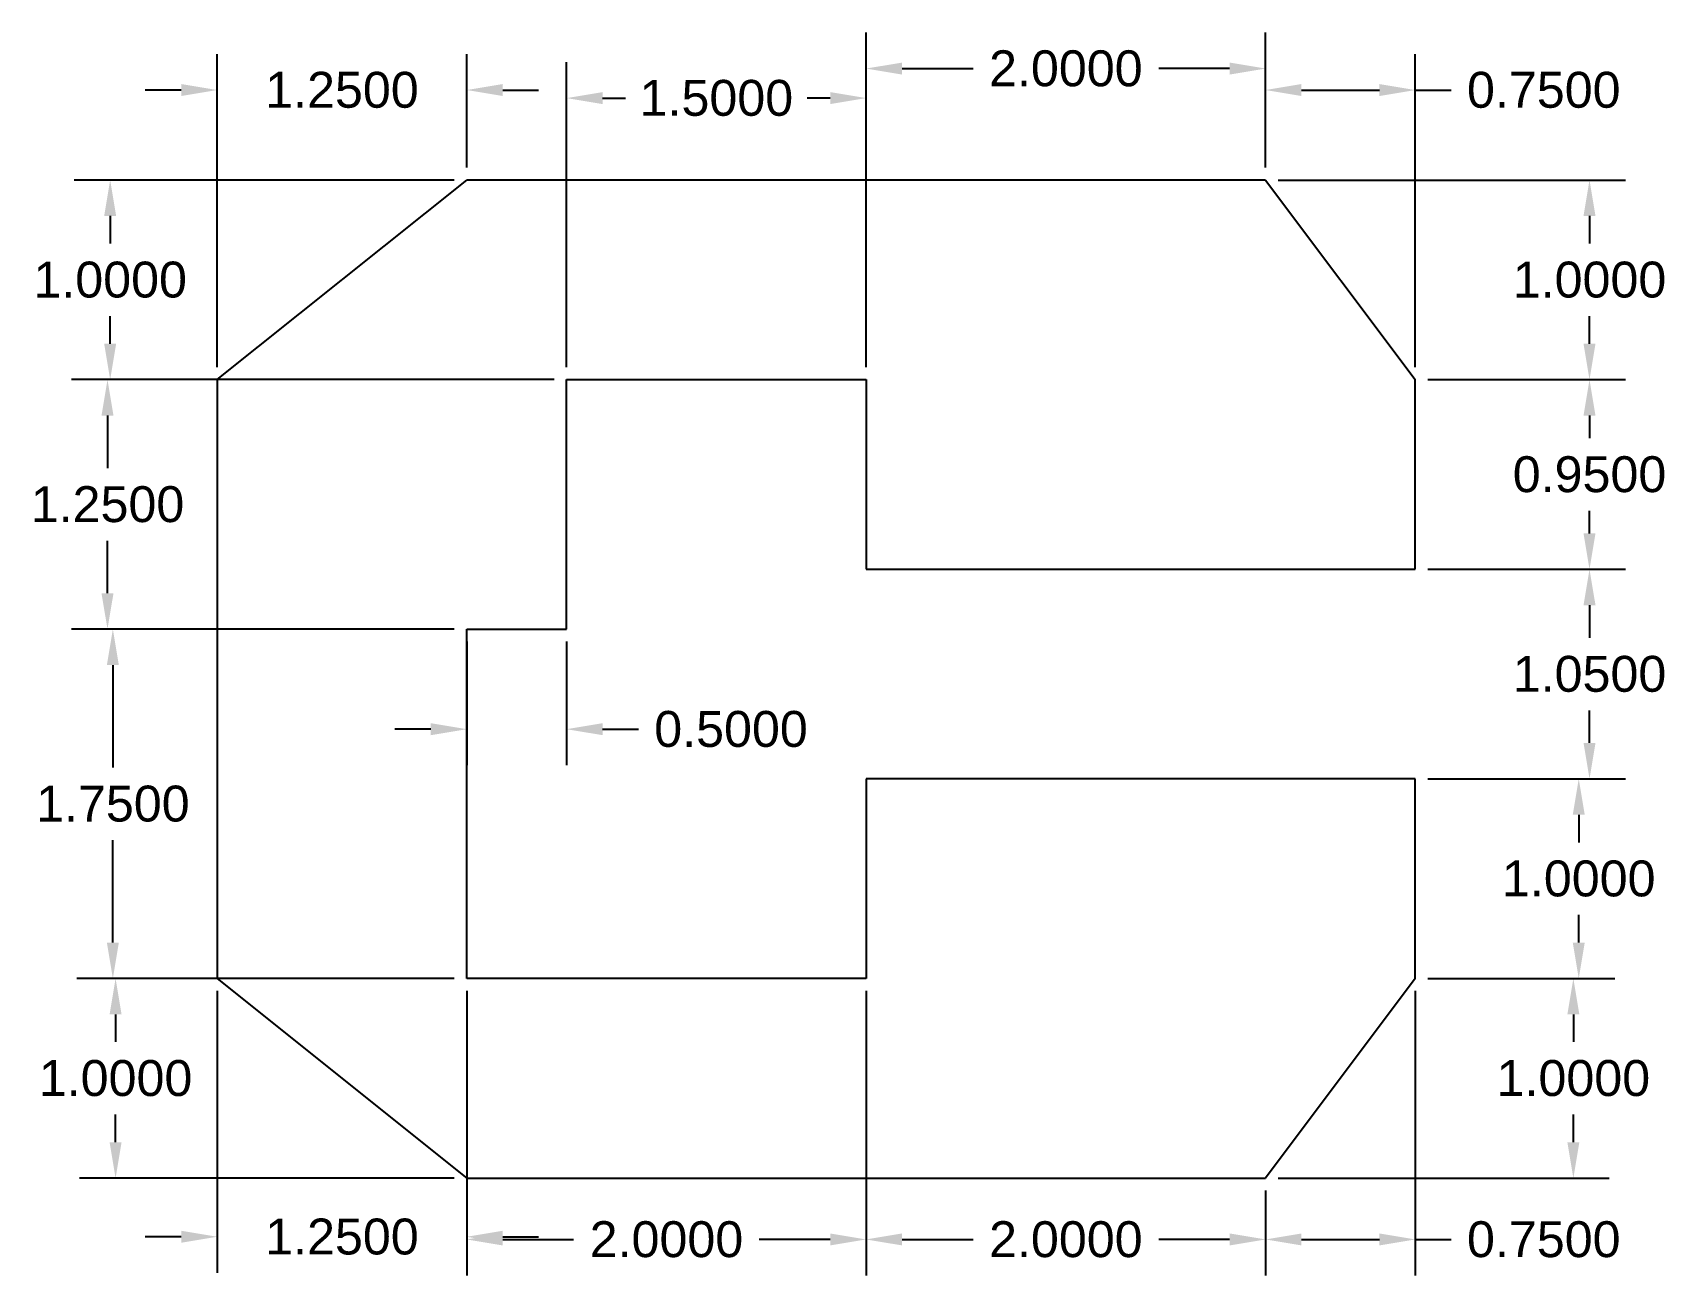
# Model space of a CAD drawing. Header units: inches. Extents: x 5.15 to 13.32, y 16.59 to 22.81.
import ezdxf

# ---------------------------------------------------------------- set-up
doc = ezdxf.new("R2010")
doc.units = ezdxf.units.IN
doc.header["$MEASUREMENT"] = 0
doc.styles.get("Standard").update_dxf_attribs({"font": 'arial.ttf'})
doc.dimstyles.get("Standard").update_dxf_attribs({"dimtxt": 0.18, "dimasz": 0.18, "dimexe": 0.18, "dimexo": 0.0625, "dimgap": 0.09, "dimtad": 0, "dimtih": 1, "dimtoh": 1, "dimdec": 4, "dimzin": 0, "dimdsep": 46, "dimtxsty": 'Standard', "dimcen": 0.09, "dimadec": 0, "dimazin": 0, "dimtfac": 1, "dimtdec": 4, "dimtofl": 0, "dimtmove": 0, "dimatfit": 3, "dimfxl": 1, "dimtolj": 1, "dimtzin": 0, "dimarcsym": 0})

# ---------------------------------------------------------------- blocks, each defined once
blk = doc.blocks.new('*D2')
at = {"color": 0, "lineweight": -2, "transparency": 16777216}
for p, q in [((7.8225, 21.1355), (7.8225, 22.6634)), ((9.3225, 21.1355), (9.3225, 22.6634)), ((8.0025, 22.4834), (8.1176, 22.4834)), ((9.1425, 22.4834), (9.0273, 22.4834))]:
    blk.add_line(p, q, dxfattribs=at)
at = {"color": 0, "transparency": 16777216}
for points in [[(8.0025, 22.5134), (8.0025, 22.4534), (7.8225, 22.4834)], [(9.1425, 22.5134), (9.1425, 22.4534), (9.3225, 22.4834)]]:
    blk.add_solid(points, dxfattribs=at)
at = {"layer": 'Defpoints', "color": 0, "transparency": 16777216}
for p in [(9.3225, 22.4834), (7.8225, 21.073), (9.3225, 21.073)]:
    blk.add_point(p, dxfattribs=at)
at = {"color": 0, "transparency": 16777216, "insert": (8.5725, 22.4834), "char_height": 0.18, "attachment_point": 5}
blk.add_mtext('\\A1;1.5000', dxfattribs=at)
blk = doc.blocks.new('*D3')
at = {"color": 0, "lineweight": -2, "transparency": 16777216}
for p, q in [((9.3225, 21.1355), (9.3225, 22.8114)), ((11.3225, 22.1355), (11.3225, 22.8114)), ((9.5025, 22.6314), (9.8576, 22.6314)), ((11.1425, 22.6314), (10.7873, 22.6314))]:
    blk.add_line(p, q, dxfattribs=at)
at = {"color": 0, "transparency": 16777216}
for points in [[(9.5025, 22.6614), (9.5025, 22.6014), (9.3225, 22.6314)], [(11.1425, 22.6614), (11.1425, 22.6014), (11.3225, 22.6314)]]:
    blk.add_solid(points, dxfattribs=at)
at = {"layer": 'Defpoints', "color": 0, "transparency": 16777216}
for p in [(11.3225, 22.6314), (11.3225, 22.073), (9.3225, 21.073)]:
    blk.add_point(p, dxfattribs=at)
at = {"color": 0, "transparency": 16777216, "insert": (10.3225, 22.6314), "char_height": 0.18, "attachment_point": 5}
blk.add_mtext('\\A1;2.0000', dxfattribs=at)
blk = doc.blocks.new('*D4')
at = {"color": 0, "lineweight": -2, "transparency": 16777216}
for p, q in [((11.3225, 22.1355), (11.3225, 22.7038)), ((12.0725, 21.1355), (12.0725, 22.7038)), ((11.5025, 22.5238), (11.8925, 22.5238)), ((12.0725, 22.5238), (12.2525, 22.5238))]:
    blk.add_line(p, q, dxfattribs=at)
at = {"color": 0, "transparency": 16777216}
for points in [[(11.5025, 22.5538), (11.5025, 22.4938), (11.3225, 22.5238)], [(11.8925, 22.5538), (11.8925, 22.4938), (12.0725, 22.5238)]]:
    blk.add_solid(points, dxfattribs=at)
at = {"layer": 'Defpoints', "color": 0, "transparency": 16777216}
for p in [(12.0725, 22.5238), (11.3225, 22.073), (12.0725, 21.073)]:
    blk.add_point(p, dxfattribs=at)
at = {"color": 0, "transparency": 16777216, "insert": (12.7158, 22.5238), "char_height": 0.18, "attachment_point": 5}
blk.add_mtext('\\A1;0.7500', dxfattribs=at)
blk = doc.blocks.new('*D5')
at = {"color": 0, "lineweight": -2, "transparency": 16777216}
for p, q in [((12.135, 21.073), (13.1248, 21.073)), ((12.9448, 20.893), (12.9448, 20.7799)), ((12.9448, 20.303), (12.9448, 20.4161)), ((12.135, 20.123), (13.1248, 20.123))]:
    blk.add_line(p, q, dxfattribs=at)
at = {"color": 0, "transparency": 16777216}
for points in [[(12.9148, 20.893), (12.9748, 20.893), (12.9448, 21.073)], [(12.9148, 20.303), (12.9748, 20.303), (12.9448, 20.123)]]:
    blk.add_solid(points, dxfattribs=at)
at = {"layer": 'Defpoints', "color": 0, "transparency": 16777216}
for p in [(12.0725, 21.073), (12.0725, 20.123), (12.9448, 20.123)]:
    blk.add_point(p, dxfattribs=at)
at = {"color": 0, "transparency": 16777216, "insert": (12.9448, 20.598), "char_height": 0.18, "attachment_point": 5}
blk.add_mtext('\\A1;0.9500', dxfattribs=at)
blk = doc.blocks.new('*D6')
at = {"color": 0, "lineweight": -2, "transparency": 16777216}
for p, q in [((12.135, 20.123), (13.1248, 20.123)), ((12.9448, 19.943), (12.9448, 19.7799)), ((12.9448, 19.253), (12.9448, 19.4161)), ((12.135, 19.073), (13.1248, 19.073))]:
    blk.add_line(p, q, dxfattribs=at)
at = {"color": 0, "transparency": 16777216}
for points in [[(12.9148, 19.943), (12.9748, 19.943), (12.9448, 20.123)], [(12.9148, 19.253), (12.9748, 19.253), (12.9448, 19.073)]]:
    blk.add_solid(points, dxfattribs=at)
at = {"layer": 'Defpoints', "color": 0, "transparency": 16777216}
for p in [(12.0725, 20.123), (12.0725, 19.073), (12.9448, 19.073)]:
    blk.add_point(p, dxfattribs=at)
at = {"color": 0, "transparency": 16777216, "insert": (12.9448, 19.598), "char_height": 0.18, "attachment_point": 5}
blk.add_mtext('\\A1;1.0500', dxfattribs=at)
blk = doc.blocks.new('*D7')
at = {"color": 0, "lineweight": -2, "transparency": 16777216}
for p, q in [((12.135, 19.073), (13.0709, 19.073)), ((12.8909, 18.893), (12.8909, 18.7549)), ((12.8909, 18.253), (12.8909, 18.3911)), ((12.135, 18.073), (13.0709, 18.073))]:
    blk.add_line(p, q, dxfattribs=at)
at = {"color": 0, "transparency": 16777216}
for points in [[(12.8609, 18.893), (12.9209, 18.893), (12.8909, 19.073)], [(12.8609, 18.253), (12.9209, 18.253), (12.8909, 18.073)]]:
    blk.add_solid(points, dxfattribs=at)
at = {"layer": 'Defpoints', "color": 0, "transparency": 16777216}
for p in [(12.0725, 19.073), (12.0725, 18.073), (12.8909, 18.073)]:
    blk.add_point(p, dxfattribs=at)
at = {"color": 0, "transparency": 16777216, "insert": (12.8909, 18.573), "char_height": 0.18, "attachment_point": 5}
blk.add_mtext('\\A1;1.0000', dxfattribs=at)
blk = doc.blocks.new('*D8')
at = {"color": 0, "lineweight": -2, "transparency": 16777216}
for p, q in [((12.135, 18.073), (13.0439, 18.073)), ((12.8639, 17.893), (12.8639, 17.7549)), ((12.8639, 17.253), (12.8639, 17.3911)), ((11.385, 17.073), (13.0439, 17.073))]:
    blk.add_line(p, q, dxfattribs=at)
at = {"color": 0, "transparency": 16777216}
for points in [[(12.8339, 17.893), (12.8939, 17.893), (12.8639, 18.073)], [(12.8339, 17.253), (12.8939, 17.253), (12.8639, 17.073)]]:
    blk.add_solid(points, dxfattribs=at)
at = {"layer": 'Defpoints', "color": 0, "transparency": 16777216}
for p in [(12.0725, 18.073), (12.8639, 18.073), (11.3225, 17.073)]:
    blk.add_point(p, dxfattribs=at)
at = {"color": 0, "transparency": 16777216, "insert": (12.8639, 17.573), "char_height": 0.18, "attachment_point": 5}
blk.add_mtext('\\A1;1.0000', dxfattribs=at)
blk = doc.blocks.new('*D9')
at = {"color": 0, "lineweight": -2, "transparency": 16777216}
for p, q in [((11.385, 22.073), (13.1248, 22.073)), ((12.9448, 21.893), (12.9448, 21.7549)), ((12.9448, 21.253), (12.9448, 21.3911)), ((12.135, 21.073), (13.1248, 21.073))]:
    blk.add_line(p, q, dxfattribs=at)
at = {"color": 0, "transparency": 16777216}
for points in [[(12.9148, 21.893), (12.9748, 21.893), (12.9448, 22.073)], [(12.9148, 21.253), (12.9748, 21.253), (12.9448, 21.073)]]:
    blk.add_solid(points, dxfattribs=at)
at = {"layer": 'Defpoints', "color": 0, "transparency": 16777216}
for p in [(11.3225, 22.073), (12.0725, 21.073), (12.9448, 21.073)]:
    blk.add_point(p, dxfattribs=at)
at = {"color": 0, "transparency": 16777216, "insert": (12.9448, 21.573), "char_height": 0.18, "attachment_point": 5}
blk.add_mtext('\\A1;1.0000', dxfattribs=at)
blk = doc.blocks.new('*D10')
at = {"color": 0, "lineweight": -2, "transparency": 16777216}
for p, q in [((12.0725, 18.0105), (12.0725, 16.5857)), ((11.3225, 17.0105), (11.3225, 16.5857)), ((11.5025, 16.7657), (11.8925, 16.7657)), ((12.0725, 16.7657), (12.2525, 16.7657))]:
    blk.add_line(p, q, dxfattribs=at)
at = {"color": 0, "transparency": 16777216}
for points in [[(11.5025, 16.7957), (11.5025, 16.7357), (11.3225, 16.7657)], [(11.8925, 16.7957), (11.8925, 16.7357), (12.0725, 16.7657)]]:
    blk.add_solid(points, dxfattribs=at)
at = {"layer": 'Defpoints', "color": 0, "transparency": 16777216}
for p in [(12.0725, 18.073), (11.3225, 17.073), (11.3225, 16.7657)]:
    blk.add_point(p, dxfattribs=at)
at = {"color": 0, "transparency": 16777216, "insert": (12.7158, 16.7657), "char_height": 0.18, "attachment_point": 5}
blk.add_mtext('\\A1;0.7500', dxfattribs=at)
blk = doc.blocks.new('*D11')
at = {"color": 0, "lineweight": -2, "transparency": 16777216}
for p, q in [((9.3225, 18.0105), (9.3225, 16.5857)), ((11.3225, 17.0105), (11.3225, 16.5857)), ((9.5025, 16.7657), (9.8576, 16.7657)), ((11.1425, 16.7657), (10.7873, 16.7657))]:
    blk.add_line(p, q, dxfattribs=at)
at = {"color": 0, "transparency": 16777216}
for points in [[(9.5025, 16.7957), (9.5025, 16.7357), (9.3225, 16.7657)], [(11.1425, 16.7957), (11.1425, 16.7357), (11.3225, 16.7657)]]:
    blk.add_solid(points, dxfattribs=at)
at = {"layer": 'Defpoints', "color": 0, "transparency": 16777216}
for p in [(9.3225, 18.073), (11.3225, 17.073), (9.3225, 16.7657)]:
    blk.add_point(p, dxfattribs=at)
at = {"color": 0, "transparency": 16777216, "insert": (10.3225, 16.7657), "char_height": 0.18, "attachment_point": 5}
blk.add_mtext('\\A1;2.0000', dxfattribs=at)
blk = doc.blocks.new('*D12')
at = {"color": 0, "lineweight": -2, "transparency": 16777216}
for p, q in [((7.3225, 18.0105), (7.3225, 16.5857)), ((9.3225, 18.0105), (9.3225, 16.5857)), ((7.5025, 16.7657), (7.8576, 16.7657)), ((9.1425, 16.7657), (8.7873, 16.7657))]:
    blk.add_line(p, q, dxfattribs=at)
at = {"color": 0, "transparency": 16777216}
for points in [[(7.5025, 16.7957), (7.5025, 16.7357), (7.3225, 16.7657)], [(9.1425, 16.7957), (9.1425, 16.7357), (9.3225, 16.7657)]]:
    blk.add_solid(points, dxfattribs=at)
at = {"layer": 'Defpoints', "color": 0, "transparency": 16777216}
for p in [(7.3225, 18.073), (9.3225, 18.073), (7.3225, 16.7657)]:
    blk.add_point(p, dxfattribs=at)
at = {"color": 0, "transparency": 16777216, "insert": (8.3225, 16.7657), "char_height": 0.18, "attachment_point": 5}
blk.add_mtext('\\A1;2.0000', dxfattribs=at)
blk = doc.blocks.new('*D13')
at = {"color": 0, "lineweight": -2, "transparency": 16777216}
for p, q in [((6.0725, 18.0105), (6.0725, 16.5991)), ((7.3225, 18.0105), (7.3225, 16.5991)), ((5.8925, 16.7791), (5.7125, 16.7791)), ((7.5025, 16.7791), (7.6825, 16.7791))]:
    blk.add_line(p, q, dxfattribs=at)
at = {"color": 0, "transparency": 16777216}
for points in [[(5.8925, 16.8091), (5.8925, 16.7491), (6.0725, 16.7791)], [(7.5025, 16.8091), (7.5025, 16.7491), (7.3225, 16.7791)]]:
    blk.add_solid(points, dxfattribs=at)
at = {"layer": 'Defpoints', "color": 0, "transparency": 16777216}
for p in [(6.0725, 18.073), (7.3225, 18.073), (7.3225, 16.7791)]:
    blk.add_point(p, dxfattribs=at)
at = {"color": 0, "transparency": 16777216, "insert": (6.6975, 16.7791), "char_height": 0.18, "attachment_point": 5}
blk.add_mtext('\\A1;1.2500', dxfattribs=at)
blk = doc.blocks.new('*D14')
at = {"color": 0, "lineweight": -2, "transparency": 16777216}
for p, q in [((6.01, 18.073), (5.3839, 18.073)), ((5.5639, 17.893), (5.5639, 17.7549)), ((5.5639, 17.253), (5.5639, 17.3911)), ((7.26, 17.073), (5.3839, 17.073))]:
    blk.add_line(p, q, dxfattribs=at)
at = {"color": 0, "transparency": 16777216}
for points in [[(5.5339, 17.893), (5.5939, 17.893), (5.5639, 18.073)], [(5.5339, 17.253), (5.5939, 17.253), (5.5639, 17.073)]]:
    blk.add_solid(points, dxfattribs=at)
at = {"layer": 'Defpoints', "color": 0, "transparency": 16777216}
for p in [(5.5639, 18.073), (6.0725, 18.073), (7.3225, 17.073)]:
    blk.add_point(p, dxfattribs=at)
at = {"color": 0, "transparency": 16777216, "insert": (5.5639, 17.573), "char_height": 0.18, "attachment_point": 5}
blk.add_mtext('\\A1;1.0000', dxfattribs=at)
blk = doc.blocks.new('*D15')
at = {"color": 0, "lineweight": -2, "transparency": 16777216}
for p, q in [((7.26, 19.823), (5.3704, 19.823)), ((5.5504, 19.643), (5.5504, 19.1299)), ((5.5504, 18.253), (5.5504, 18.7661)), ((7.26, 18.073), (5.3704, 18.073))]:
    blk.add_line(p, q, dxfattribs=at)
at = {"color": 0, "transparency": 16777216}
for points in [[(5.5204, 19.643), (5.5804, 19.643), (5.5504, 19.823)], [(5.5204, 18.253), (5.5804, 18.253), (5.5504, 18.073)]]:
    blk.add_solid(points, dxfattribs=at)
at = {"layer": 'Defpoints', "color": 0, "transparency": 16777216}
for p in [(5.5504, 19.823), (7.3225, 19.823), (7.3225, 18.073)]:
    blk.add_point(p, dxfattribs=at)
at = {"color": 0, "transparency": 16777216, "insert": (5.5504, 18.948), "char_height": 0.18, "attachment_point": 5}
blk.add_mtext('\\A1;1.7500', dxfattribs=at)
blk = doc.blocks.new('*D16')
at = {"color": 0, "lineweight": -2, "transparency": 16777216}
for p, q in [((7.76, 21.073), (5.3435, 21.073)), ((5.5235, 20.893), (5.5235, 20.6299)), ((5.5235, 20.003), (5.5235, 20.2661)), ((7.26, 19.823), (5.3435, 19.823))]:
    blk.add_line(p, q, dxfattribs=at)
at = {"color": 0, "transparency": 16777216}
for points in [[(5.4935, 20.893), (5.5535, 20.893), (5.5235, 21.073)], [(5.4935, 20.003), (5.5535, 20.003), (5.5235, 19.823)]]:
    blk.add_solid(points, dxfattribs=at)
at = {"layer": 'Defpoints', "color": 0, "transparency": 16777216}
for p in [(5.5235, 21.073), (7.8225, 21.073), (7.3225, 19.823)]:
    blk.add_point(p, dxfattribs=at)
at = {"color": 0, "transparency": 16777216, "insert": (5.5235, 20.448), "char_height": 0.18, "attachment_point": 5}
blk.add_mtext('\\A1;1.2500', dxfattribs=at)
blk = doc.blocks.new('*D17')
at = {"color": 0, "lineweight": -2, "transparency": 16777216}
for p, q in [((7.26, 22.073), (5.3569, 22.073)), ((5.5369, 21.893), (5.5369, 21.7549)), ((5.5369, 21.253), (5.5369, 21.3911)), ((6.01, 21.073), (5.3569, 21.073))]:
    blk.add_line(p, q, dxfattribs=at)
at = {"color": 0, "transparency": 16777216}
for points in [[(5.5069, 21.893), (5.5669, 21.893), (5.5369, 22.073)], [(5.5069, 21.253), (5.5669, 21.253), (5.5369, 21.073)]]:
    blk.add_solid(points, dxfattribs=at)
at = {"layer": 'Defpoints', "color": 0, "transparency": 16777216}
for p in [(7.3225, 22.073), (5.5369, 21.073), (6.0725, 21.073)]:
    blk.add_point(p, dxfattribs=at)
at = {"color": 0, "transparency": 16777216, "insert": (5.5369, 21.573), "char_height": 0.18, "attachment_point": 5}
blk.add_mtext('\\A1;1.0000', dxfattribs=at)
blk = doc.blocks.new('*D18')
at = {"color": 0, "lineweight": -2, "transparency": 16777216}
for p, q in [((6.0725, 21.1355), (6.0725, 22.7038)), ((7.3225, 22.1355), (7.3225, 22.7038)), ((5.8925, 22.5238), (5.7125, 22.5238)), ((7.5025, 22.5238), (7.6825, 22.5238))]:
    blk.add_line(p, q, dxfattribs=at)
at = {"color": 0, "transparency": 16777216}
for points in [[(5.8925, 22.5538), (5.8925, 22.4938), (6.0725, 22.5238)], [(7.5025, 22.5538), (7.5025, 22.4938), (7.3225, 22.5238)]]:
    blk.add_solid(points, dxfattribs=at)
at = {"layer": 'Defpoints', "color": 0, "transparency": 16777216}
for p in [(7.3225, 22.5238), (7.3225, 22.073), (6.0725, 21.073)]:
    blk.add_point(p, dxfattribs=at)
at = {"color": 0, "transparency": 16777216, "insert": (6.6975, 22.5238), "char_height": 0.18, "attachment_point": 5}
blk.add_mtext('\\A1;1.2500', dxfattribs=at)
blk = doc.blocks.new('*D19')
at = {"color": 0, "lineweight": -2, "transparency": 16777216}
for p, q in [((7.3225, 19.7605), (7.3225, 19.1419)), ((7.8225, 19.7605), (7.8225, 19.1419)), ((7.1425, 19.3219), (6.9625, 19.3219)), ((8.0025, 19.3219), (8.1825, 19.3219))]:
    blk.add_line(p, q, dxfattribs=at)
at = {"color": 0, "transparency": 16777216}
for points in [[(7.1425, 19.3519), (7.1425, 19.2919), (7.3225, 19.3219)], [(8.0025, 19.3519), (8.0025, 19.2919), (7.8225, 19.3219)]]:
    blk.add_solid(points, dxfattribs=at)
at = {"layer": 'Defpoints', "color": 0, "transparency": 16777216}
for p in [(7.3225, 19.823), (7.8225, 19.823), (7.8225, 19.3219)]:
    blk.add_point(p, dxfattribs=at)
at = {"color": 0, "transparency": 16777216, "insert": (8.6458, 19.3219), "char_height": 0.18, "attachment_point": 5}
blk.add_mtext('\\A1;0.5000', dxfattribs=at)

msp = doc.modelspace()

# ---------------------------------------------------------------- linework, layer by layer
for p, q in [((6.07249, 21.07296), (7.32249, 22.07296)), ((11.32249, 22.07296), (7.32249, 22.07296)), ((11.32249, 22.07296), (12.07249, 21.07296)), ((6.07249, 21.07296), (6.07249, 18.07296)), ((7.82249, 19.82296), (7.82249, 21.07296)), ((7.82249, 21.07296), (9.32249, 21.07296)), ((9.32249, 21.07296), (9.32249, 20.12296)), ((12.07249, 20.12296), (12.07249, 21.07296)), ((9.32249, 20.12296), (12.07249, 20.12296)), ((7.32249, 18.07296), (7.32249, 19.82296)), ((7.32249, 19.82296), (7.82249, 19.82296)), ((12.07249, 19.07296), (9.32249, 19.07296)), ((9.32249, 19.07296), (9.32249, 18.07296)), ((12.07249, 18.07296), (12.07249, 19.07296)), ((6.07249, 18.07296), (7.32249, 17.07296)), ((9.32249, 18.07296), (7.32249, 18.07296)), ((12.07249, 18.07296), (11.32249, 17.07296)), ((7.32249, 17.07296), (11.32249, 17.07296))]:
    msp.add_line(p, q)

# ---------------------------------------------------------------- dimensions: what is measured, and where the dimension line sits
for base, p1, p2, picture, middle in [((11.32249, 22.63143), (9.32249, 21.07296), (11.32249, 22.07296), '*D3', (10.32249, 22.63143)), ((7.32249, 22.5238), (6.07249, 21.07296), (7.32249, 22.07296), '*D18', (6.69749, 22.5238)), ((9.32249, 22.48344), (7.82249, 21.07296), (9.32249, 21.07296), '*D2', (8.57249, 22.48344)), ((12.07249, 22.5238), (11.32249, 22.07296), (12.07249, 21.07296), '*D4', (12.71581, 22.5238)), ((7.82249, 19.32185), (7.32249, 19.82296), (7.82249, 19.82296), '*D19', (8.64581, 19.32185)), ((7.32249, 16.77913), (6.07249, 18.07296), (7.32249, 18.07296), '*D13', (6.69749, 16.77913)), ((7.32249, 16.76568), (9.32249, 18.07296), (7.32249, 18.07296), '*D12', (8.32249, 16.76568)), ((9.32249, 16.76568), (11.32249, 17.07296), (9.32249, 18.07296), '*D11', (10.32249, 16.76568))]:
    dim = msp.add_linear_dim(base=base, p1=p1, p2=p2, dimstyle='Standard')
    dim.commit()
    dim.dimension.update_dxf_attribs({"geometry": picture, "text_midpoint": middle})
for base, p1, p2, picture, middle in [((5.53693, 21.07296), (7.32249, 22.07296), (6.07249, 21.07296), '*D17', (5.53693, 21.57296)), ((12.94476, 21.07296), (11.32249, 22.07296), (12.07249, 21.07296), '*D9', (12.94476, 21.57296)), ((5.52347, 21.07296), (7.32249, 19.82296), (7.82249, 21.07296), '*D16', (5.52347, 20.44796)), ((12.94476, 20.12296), (12.07249, 21.07296), (12.07249, 20.12296), '*D5', (12.94476, 20.59796)), ((12.94476, 19.07296), (12.07249, 20.12296), (12.07249, 19.07296), '*D6', (12.94476, 19.59796)), ((5.5504, 19.82296), (7.32249, 18.07296), (7.32249, 19.82296), '*D15', (5.5504, 18.94796)), ((12.89088, 18.07296), (12.07249, 19.07296), (12.07249, 18.07296), '*D7', (12.89088, 18.57296)), ((5.56387, 18.07296), (7.32249, 17.07296), (6.07249, 18.07296), '*D14', (5.56387, 17.57296)), ((12.86395, 18.07296), (11.32249, 17.07296), (12.07249, 18.07296), '*D8', (12.86395, 17.57296))]:
    dim = msp.add_linear_dim(base=base, p1=p1, p2=p2, angle=90, dimstyle='Standard')
    dim.commit()
    dim.dimension.update_dxf_attribs({"geometry": picture, "text_midpoint": middle})
dim = msp.add_linear_dim(base=(11.32249, 16.76568), p1=(12.07249, 18.07296), p2=(11.32249, 17.07296), dimstyle='Standard')
dim.commit()
dim.dimension.update_dxf_attribs({"geometry": '*D10', "text_midpoint": (12.71581, 16.76568), "dimtype": 160})

doc.saveas('drawing.dxf')
